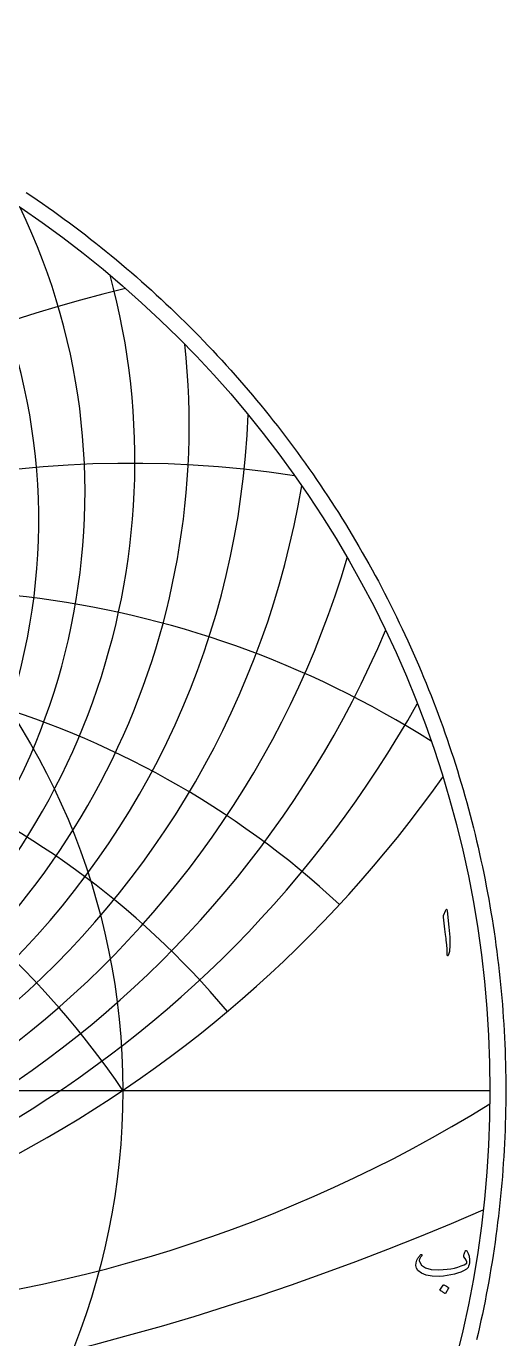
# Model space of a CAD drawing. Header units: millimetres. Extents: x -84 to 84, y -84 to 86.
# Drawn here: x 46.4 to 83.6, y -19.2 to 82.3 of the extents above; entities that cross this region are included whole.
import ezdxf

# ---------------------------------------------------------------- set-up
doc = ezdxf.new("R2010")
doc.units = ezdxf.units.MM
for name, color, linetype in [('CUT_OUTER', 1, 'Continuous'), ('ENGRAVE', 7, 'Continuous'), ('ENGRAVE_FINE', 8, 'Continuous'), ('TEXT', 5, 'Continuous')]:
    doc.layers.add(name, color=color, linetype=linetype)

msp = doc.modelspace()

# ---------------------------------------------------------------- linework, layer by layer
at = {"layer": 'CUT_OUTER'}
msp.add_lwpolyline([(46.4304, 69.488), (46.8559, 69.2018), (47.2796, 68.913), (47.7016, 68.6216), (48.1217, 68.3276), (48.5401, 68.0311), (48.9566, 67.7319), (49.3713, 67.4303), (49.7841, 67.1261), (50.195, 66.8193), (50.6041, 66.5101), (51.0112, 66.1983), (51.4164, 65.8841), (51.8197, 65.5674), (52.2211, 65.2482), (52.6204, 64.9265), (53.0178, 64.6024), (53.4132, 64.2759), (53.8066, 63.9469), (54.198, 63.6156), (54.5873, 63.2818), (54.9745, 62.9457), (55.3597, 62.6072), (55.7429, 62.2663), (56.1239, 61.9231), (56.5028, 61.5776), (56.8795, 61.2297), (57.2542, 60.8796), (57.6266, 60.5271), (57.9969, 60.1724), (58.365, 59.8154), (58.731, 59.4562), (59.0947, 59.0947), (59.4562, 58.731), (59.8154, 58.365), (60.1724, 57.9969), (60.5271, 57.6266), (60.8796, 57.2542), (61.2297, 56.8795), (61.5776, 56.5028), (61.9231, 56.1239), (62.2663, 55.7429), (62.6072, 55.3597), (62.9457, 54.9745), (63.2818, 54.5873), (63.6156, 54.198), (63.9469, 53.8066), (64.2759, 53.4132), (64.6024, 53.0178), (64.9265, 52.6204), (65.2482, 52.2211), (65.5674, 51.8197), (65.8841, 51.4164), (66.1983, 51.0112), (66.5101, 50.6041), (66.8193, 50.195), (67.1261, 49.7841), (67.4303, 49.3713), (67.7319, 48.9566), (68.0311, 48.5401), (68.3276, 48.1217), (68.6216, 47.7016), (68.913, 47.2796), (69.2018, 46.8559), (69.488, 46.4304), (69.7716, 46.0031), (70.0525, 45.5742), (70.3309, 45.1435), (70.6065, 44.7111), (70.8795, 44.277), (71.1499, 43.8413), (71.4175, 43.4039), (71.6825, 42.9649), (71.9448, 42.5242), (72.2044, 42.082), (72.4612, 41.6381), (72.7153, 41.1927), (72.9667, 40.7458), (73.2154, 40.2973), (73.4612, 39.8473), (73.7044, 39.3958), (73.9447, 38.9428), (74.1823, 38.4884), (74.417, 38.0325), (74.649, 37.5751), (74.8781, 37.1164), (75.1045, 36.6563), (75.328, 36.1947), (75.5486, 35.7318), (75.7665, 35.2676), (75.9814, 34.8021), (76.1936, 34.3352), (76.4028, 33.867), (76.6092, 33.3976), (76.8126, 32.9269), (77.0132, 32.455), (77.2109, 31.9818), (77.4057, 31.5075), (77.5976, 31.0319), (77.7865, 30.5552), (77.9725, 30.0773), (78.1556, 29.5983), (78.3358, 29.1182), (78.513, 28.637), (78.6872, 28.1547), (78.8585, 27.6714), (79.0268, 27.187), (79.1921, 26.7016), (79.3544, 26.2152), (79.5138, 25.7278), (79.6702, 25.2394), (79.8235, 24.7501), (79.9739, 24.2598), (80.1212, 23.7686), (80.2656, 23.2766), (80.4069, 22.7836), (80.5452, 22.2899), (80.6804, 21.7952), (80.8126, 21.2998), (80.9418, 20.8035), (81.0679, 20.3065), (81.191, 19.8087), (81.311, 19.3101), (81.428, 18.8108), (81.5419, 18.3108), (81.6527, 17.8102), (81.7604, 17.3088), (81.8651, 16.8068), (81.9667, 16.3042), (82.0652, 15.8009), (82.1606, 15.2971), (82.2529, 14.7927), (82.3421, 14.2877), (82.4282, 13.7822), (82.5112, 13.2762), (82.5912, 12.7696), (82.668, 12.2626), (82.7416, 11.7552), (82.8122, 11.2472), (82.8797, 10.7389), (82.944, 10.2302), (83.0052, 9.721), (83.0633, 9.2115), (83.1182, 8.7017), (83.1701, 8.1915), (83.2188, 7.6811), (83.2643, 7.1703), (83.3068, 6.6593), (83.3461, 6.148), (83.3822, 5.6365), (83.4152, 5.1247), (83.4451, 4.6128), (83.4718, 4.1007), (83.4954, 3.5885), (83.5159, 3.0761), (83.5332, 2.5636), (83.5473, 2.051), (83.5583, 1.5383), (83.5662, 1.0256), (83.5709, 0.5128), (83.5725, 0), (83.5709, -0.5128), (83.5662, -1.0256), (83.5583, -1.5383), (83.5473, -2.051), (83.5332, -2.5636), (83.5159, -3.0761), (83.4954, -3.5885), (83.4718, -4.1007), (83.4451, -4.6128), (83.4152, -5.1247), (83.3822, -5.6365), (83.3461, -6.148), (83.3068, -6.6593), (83.2643, -7.1703), (83.2188, -7.6811), (83.1701, -8.1915), (83.1182, -8.7017), (83.0633, -9.2115), (83.0052, -9.721), (82.944, -10.2302), (82.8797, -10.7389), (82.8122, -11.2472), (82.7416, -11.7552), (82.668, -12.2626), (82.5912, -12.7696), (82.5112, -13.2762), (82.4282, -13.7822), (82.3421, -14.2877), (82.2529, -14.7927), (82.1606, -15.2971), (82.0652, -15.8009), (81.9667, -16.3042), (81.8651, -16.8068), (81.7604, -17.3088), (81.6527, -17.8102), (81.5419, -18.3108), (81.428, -18.8108), (81.311, -19.3101)], dxfattribs=at)
at = {"layer": 'ENGRAVE'}
msp.add_lwpolyline([(-82.35, 0), (82.35, 0)], dxfattribs=at)
for radius in [82.35, 53.9054]:
    msp.add_circle((0, 0), radius, dxfattribs=at)
for centre, radius, start, end in [((0, 54.632), 63.6527, 182.099525, 357.900475), ((0, -36.3597), 65.0217, 34, 146), ((0, -36.3597), 65.0217, 34, 146), ((0, 79.9181), 96.3986, 215.274728, 324.725272), ((24.708, 92.2114), 109.6322, 273.175321, 301.716444)]:
    msp.add_arc(centre, radius, start, end, dxfattribs=at)
at = {"layer": 'ENGRAVE_FINE'}
for centre, radius, start, end in [((0, 44.1081), 47.4051, 141.754257, 38.245743), ((0, 46.2659), 50.982, 154.353295, 25.646705), ((0, 48.7048), 54.8466, 164.795001, 15.204999), ((77.4899, -36.3597), 101.1558, 103.352726, 167.300854), ((77.4899, -36.3597), 101.1558, 103.352726, 167.300854), ((0, 51.4733), 59.0492, 173.907201, 6.092799), ((54.5597, -36.3597), 84.8798, 81.421838, 163.772654), ((54.5597, -36.3597), 84.8798, 81.421838, 163.772654), ((0, 58.2575), 68.7357, 189.610215, 350.389785), ((0, 62.4482), 74.3987, 196.592097, 343.407903), ((37.5403, -36.3597), 75.0806, 57.58143, 159.97925), ((37.5403, -36.3597), 75.0806, 57.58143, 159.97925), ((0, 67.3319), 80.7721, 203.149886, 336.850114), ((23.666, -36.3597), 69.1947, 47.174922, 155.833581), ((23.666, -36.3597), 69.1947, 47.174922, 155.833581), ((0, 73.0785), 88.0278, 209.358787, 330.641213), ((11.4651, -36.3597), 66.0248, 40.038993, 151.223422), ((11.4651, -36.3597), 66.0248, 40.038993, 151.223422), ((0, 178.6328), 204.9243, 246.464598, 293.535402)]:
    msp.add_arc(centre, radius, start, end, dxfattribs=at)
at = {"layer": 'TEXT'}
for points in [[(78.8998, 13.8952), (78.9495, 13.9913), (78.9894, 14.0251), (79.0196, 13.9965), (79.04, 13.9056), (79.1595, 12.6328), (79.2306, 11.8517), (79.2465, 11.2276), (79.2073, 10.7607), (79.1128, 10.451), (79.0956, 10.4257), (79.0803, 10.412), (79.067, 10.4101), (79.0556, 10.4198), (79.0465, 10.4351), (79.04, 10.4549), (79.0362, 10.4792), (79.0349, 10.5081), (79.0349, 10.7331), (79.0245, 10.9718), (79.0037, 11.2241), (78.9725, 11.49), (78.9657, 11.5595), (78.9452, 11.7471), (78.9112, 12.053), (78.8634, 12.477), (78.7491, 13.4173), (78.7465, 13.4673), (78.7491, 13.5134), (78.7569, 13.5556), (78.7699, 13.5939)], [(80.5455, -12.4223), (80.5804, -12.4661), (80.6124, -12.5145), (80.6414, -12.5674), (80.6676, -12.6249), (80.6908, -12.6866), (80.7111, -12.7521), (80.7284, -12.8216), (80.7429, -12.895), (80.7617, -13.0424), (80.7663, -13.1885), (80.7565, -13.3333), (80.7325, -13.4768), (80.6961, -13.6047), (80.6494, -13.708), (80.5922, -13.7866), (80.5247, -13.8405), (80.3104, -13.9538), (80.0831, -14.0548), (79.8429, -14.1434), (79.5896, -14.2197), (79.3234, -14.283), (79.0442, -14.3327), (78.752, -14.3687), (78.4468, -14.3911), (77.8747, -14.3853), (77.4052, -14.3054), (77.0383, -14.1515), (76.774, -13.9236), (76.6656, -13.7453), (76.6156, -13.5534), (76.624, -13.3479), (76.6909, -13.1288), (76.7135, -13.0815), (76.7396, -13.0333), (76.7693, -12.9841), (76.8026, -12.934), (76.8395, -12.8828), (76.8799, -12.8307), (76.9239, -12.7776), (76.9714, -12.7236), (76.9873, -12.7083), (77.0039, -12.6989), (77.0211, -12.6953), (77.039, -12.6976), (77.051, -12.7021), (77.061, -12.7106), (77.0692, -12.7229), (77.0753, -12.7392), (77.0783, -12.7544), (77.0766, -12.769), (77.0705, -12.783), (77.0597, -12.7963), (77.0153, -12.8492), (76.9753, -12.9041), (76.9399, -12.9609), (76.9091, -13.0197), (76.888, -13.0758), (76.8766, -13.1301), (76.875, -13.1823), (76.8831, -13.2327), (77.0455, -13.5265), (77.3507, -13.7327), (77.7987, -13.8512), (78.3896, -13.882), (78.7145, -13.8695), (79.024, -13.8424), (79.3184, -13.8007), (79.5974, -13.7444), (79.8615, -13.6734), (80.1111, -13.5879), (80.346, -13.4877), (80.5663, -13.3729), (80.5448, -13.2658), (80.4961, -13.147), (80.4202, -13.0164), (80.3169, -12.8742), (80.3137, -12.8606), (80.3143, -12.8353), (80.3189, -12.7982), (80.3273, -12.7495), (80.3296, -12.7447), (80.3312, -12.7405), (80.3322, -12.7369), (80.3325, -12.734), (80.3494, -12.6677), (80.3741, -12.5937), (80.4065, -12.5119), (80.4468, -12.4223), (80.4646, -12.395), (80.487, -12.3859), (80.514, -12.395), (80.5455, -12.4223)], [(78.7325, -15.0664), (78.739, -15.06), (78.7481, -15.0561), (78.7598, -15.0548), (78.774, -15.0561), (78.875, -15.097), (78.9701, -15.147), (79.0594, -15.2061), (79.1429, -15.2742), (79.151, -15.2846), (79.1546, -15.295), (79.1536, -15.3054), (79.1481, -15.3158), (78.9039, -15.7106), (78.8948, -15.72), (78.8831, -15.7223), (78.8688, -15.7174), (78.852, -15.7054), (78.8374, -15.695), (78.8143, -15.6794), (78.7828, -15.6587), (78.7429, -15.6327), (78.6938, -15.6015), (78.6351, -15.5652), (78.5666, -15.5236), (78.4883, -15.4768), (78.4779, -15.469), (78.4727, -15.4613), (78.4727, -15.4535), (78.4779, -15.4457)]]:
    msp.add_lwpolyline(points, close=True, dxfattribs=at)

doc.saveas('drawing.dxf')
